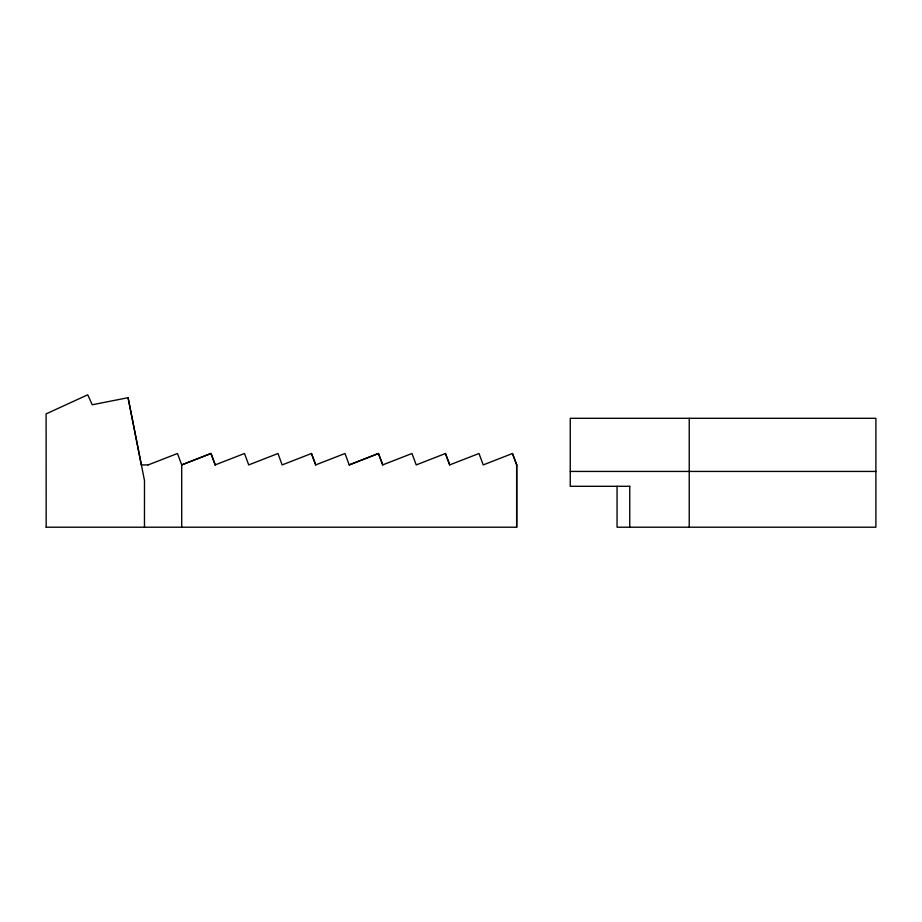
<?xml version="1.0" encoding="UTF-8"?>
<svg xmlns="http://www.w3.org/2000/svg" width="922" height="922" viewBox="0 0 922 922"><rect width="100%" height="100%" fill="white"/><g stroke="black" fill="none" stroke-linecap="round" stroke-linejoin="round"><path stroke-width="1.38" d="M46.181 527.211L46.1 413.897L87.751 394.789L92.246 404.77L128.077 397.693L144.489 480.593L144.466 527.211M148.154 464.918L177.473 453.497L181.703 464.918L181.715 527.211M210.908 453.497L181.634 464.918L210.988 453.497L215.218 464.918L210.988 453.497M215.137 464.918L244.491 453.497L248.721 464.918L277.995 453.497L282.132 464.918L311.486 453.497L315.716 464.918L311.406 453.497M315.635 464.918L344.989 453.497L349.219 464.918L378.493 453.497L382.722 464.918L378.4 453.497L349.219 464.918M382.63 464.918L411.984 453.497L416.214 464.918L445.487 453.497L449.717 464.918L445.407 453.497M449.636 464.918L478.991 453.497L483.22 464.918L512.494 453.497L516.723 464.918L516.723 527.211L46.1 527.211M128.077 397.693L141.297 464.918L148.2 464.918M512.402 453.497L516.723 464.918M570.257 471.43L875.9 471.43M629.807 486.297L570.257 486.297L570.257 418.311L875.9 418.311L875.9 527.211L617.06 527.211L617.06 486.297M689.23 418.311L689.23 527.211M629.749 486.297L629.749 527.211M516.631 464.918L516.631 527.211"/></g></svg>
